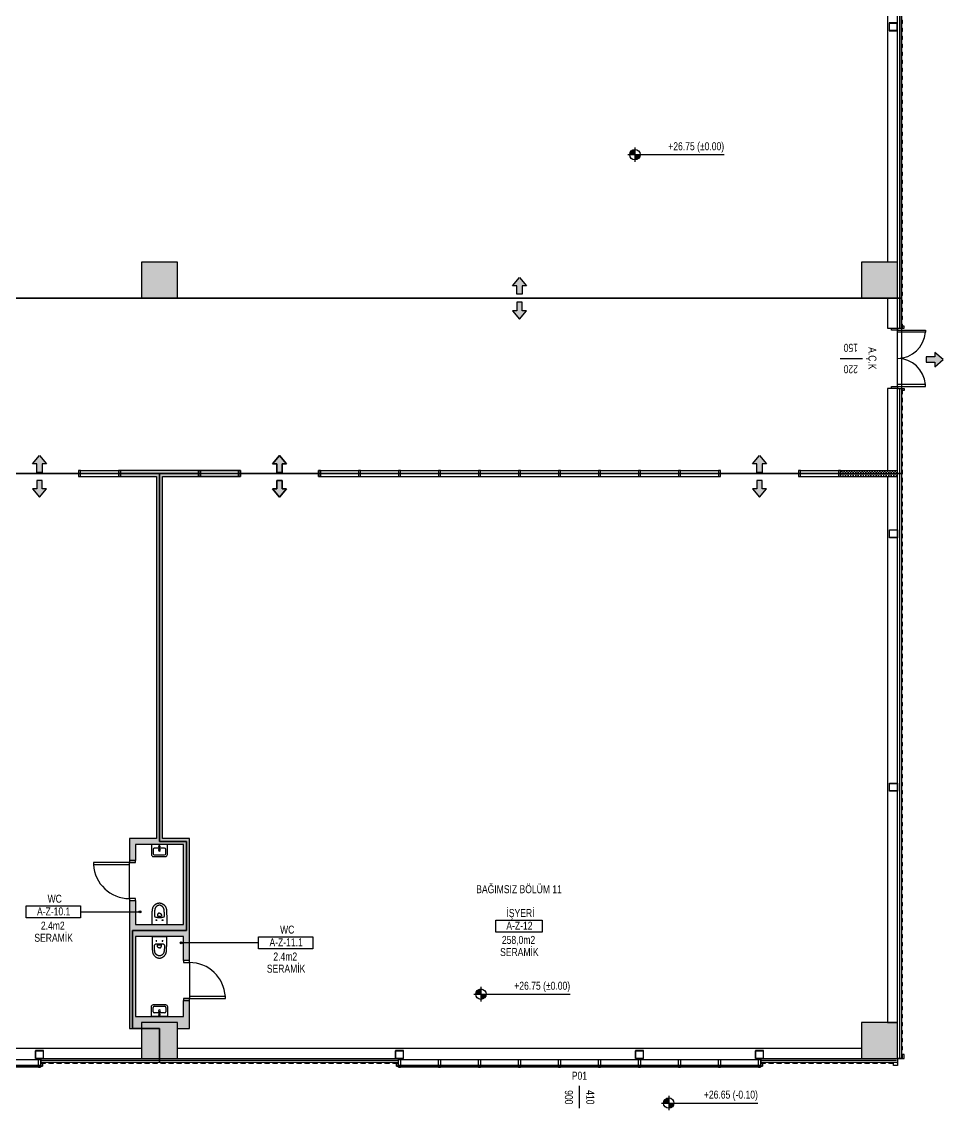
# Model space of a CAD drawing. Extents: x 259761 to 283296, y -701091 to -693683.
# Drawn here: x 277642 to 279946, y -700184 to -697464 of the extents above; entities that cross this region are included whole.
import ezdxf
from ezdxf.enums import TextEntityAlignment as Align

# ---------------------------------------------------------------- set-up
doc = ezdxf.new("R2010")
doc.units = 0
doc.header["$MEASUREMENT"] = 0
doc.layers.get('0').update_dxf_attribs({"linetype": 'CONTINUOUS'})
for name, color, linetype in [('A-DOOR', 193, 'CONTINUOUS'), ('A-WALL-SNWPNL', 200, 'CONTINUOUS'), ('MKDU0', 50, 'CONTINUOUS')]:
    doc.layers.add(name, color=color, linetype=linetype)
doc.styles.add('Fields_100', font='act_simplex.shx', dxfattribs={"width": 0.8, "height": 20})

# ---------------------------------------------------------------- blocks, each defined once
blk = doc.blocks.new('Mahal kutusu_100')
at = {"color": 0}
blk.add_lwpolyline([(-58, 30), (58, 30), (58, 0), (-58, 0)], close=True, dxfattribs=at)
at = {"color": 0, "style": 'Fields_100', "width": 0.8}
for tag, p in [('MAHAL', (3.6, 37.9)), ('KOD', (0.9, 6.2)), ('ALAN', (-1.3, -29.4)), ('KAPLAMA', (0.8, -59.7))]:
    blk.add_attdef(tag, text='', height=20, dxfattribs=at).set_placement(p, align=Align.CENTER)
blk = doc.blocks.new('KLOZET')
at = {"linetype": 'Continuous'}
for p, q in [((-18.1, 28), (-18, 29.4)), ((-18.1, 26.6), (-18.1, 28)), ((-18, 30.7), (-17.9, 32)), ((-18, 29.4), (-18, 30.7)), ((-17.9, 32), (-17.8, 33.3)), ((-17.8, 33.3), (-17.7, 34.5)), ((-17.7, 34.5), (-17.6, 35.7)), ((-17.6, 35.7), (-17.5, 36.9)), ((-17.5, 36.9), (-17.3, 38.1)), ((-17.3, 38.1), (-17.1, 39.2)), ((-17.1, 39.2), (-16.8, 40.3)), ((-16.8, 40.3), (-16.5, 41.3)), ((-16.5, 41.3), (-16.1, 42.4)), ((-16.1, 42.4), (-15.7, 43.3)), ((-15.7, 43.3), (-15.3, 44.3)), ((-15.3, 44.3), (-14.8, 45.2)), ((-14.8, 45.2), (-14.3, 46)), ((-14.3, 46), (-13.7, 46.8)), ((-13.7, 46.8), (-13.1, 47.6)), ((-13.1, 47.6), (-12.4, 48.3)), ((-12.4, 48.3), (-11.7, 49)), ((-12.3, 27.9), (-12.4, 27)), ((-12.2, 31.1), (-12.3, 30.4)), ((-12.3, 30.4), (-12.3, 29.6)), ((-12.3, 29.6), (-12.3, 28.8)), ((-12.3, 28.8), (-12.3, 27.9)), ((-12.1, 32.6), (-12.2, 31.9)), ((-12.2, 31.9), (-12.2, 31.1)), ((-12, 33.9), (-12.1, 33.2)), ((-12.1, 33.2), (-12.1, 32.6)), ((-11.9, 35.1), (-12, 34.5)), ((-12, 34.5), (-12, 33.9)), ((-11.8, 35.7), (-11.9, 35.1)), ((-11.7, 36.7), (-11.8, 36.2)), ((-11.8, 36.2), (-11.8, 35.7)), ((-11.7, 49), (-11, 49.6)), ((-11.6, 37.3), (-11.7, 36.7)), ((-11.5, 37.7), (-11.6, 37.3)), ((-11.4, 38.2), (-11.5, 37.7)), ((-11.3, 38.6), (-11.4, 38.2)), ((-11.2, 39), (-11.3, 38.6)), ((-11.1, 39.4), (-11.2, 39)), ((-11, 39.8), (-11.1, 39.4)), ((-11, 49.6), (-10.3, 50.2)), ((-10.9, 40.2), (-11, 39.8)), ((-10.8, 40.5), (-10.9, 40.2)), ((-10.6, 40.8), (-10.8, 40.5)), ((-10.5, 41.1), (-10.6, 40.8)), ((-10.4, 41.4), (-10.5, 41.1)), ((-10.2, 41.7), (-10.4, 41.4)), ((-10.3, 50.2), (-9.6, 50.7)), ((-10.1, 42), (-10.2, 41.7)), ((-9.9, 42.2), (-10.1, 42)), ((-9.8, 42.5), (-9.9, 42.2)), ((-9.6, 42.7), (-9.8, 42.5)), ((-9.6, 50.7), (-8.8, 51.2)), ((-9.4, 43), (-9.6, 42.7)), ((-9.3, 43.2), (-9.4, 43)), ((-9.1, 43.5), (-9.3, 43.2)), ((-8.9, 43.7), (-9.1, 43.5)), ((-8.7, 44), (-8.9, 43.7)), ((-8.8, 51.2), (-8, 51.7)), ((-8.5, 44.2), (-8.7, 44)), ((-8.2, 44.4), (-8.5, 44.2)), ((-8, 44.7), (-8.2, 44.4)), ((-8, 51.7), (-7.2, 52.1)), ((-7.8, 44.9), (-8, 44.7)), ((-7.5, 45.1), (-7.8, 44.9)), ((-7.3, 45.3), (-7.5, 45.1)), ((-7, 45.5), (-7.3, 45.3)), ((-7.2, 52.1), (-6.4, 52.5)), ((-6.7, 45.8), (-7, 45.5)), ((-6.4, 46), (-6.7, 45.8)), ((-6.4, 52.5), (-5.6, 52.8)), ((-6.1, 46.2), (-6.4, 46)), ((-5.8, 46.4), (-6.1, 46.2)), ((-5.5, 46.5), (-5.8, 46.4)), ((-5.6, 52.8), (-4.8, 53.1)), ((-5.2, 46.7), (-5.5, 46.5)), ((-4.9, 46.9), (-5.2, 46.7)), ((-4.6, 47.1), (-4.9, 46.9)), ((-4.8, 53.1), (-4, 53.3)), ((-4.2, 47.2), (-4.6, 47.1)), ((-3.9, 47.3), (-4.2, 47.2)), ((-4, 53.3), (-3.2, 53.5)), ((-3.6, 47.5), (-3.9, 47.3)), ((-3.3, 47.6), (-3.6, 47.5)), ((-3.3, 27.2), (-3.5, 27)), ((-3, 47.7), (-3.3, 47.6)), ((-3.1, 27.4), (-3.3, 27.2)), ((-3.2, 53.5), (-2.3, 53.7)), ((-2.8, 27.6), (-3.1, 27.4)), ((-2.7, 47.8), (-3, 47.7)), ((-2.5, 27.8), (-2.8, 27.6)), ((-2.4, 47.9), (-2.7, 47.8)), ((-2.2, 28), (-2.5, 27.8)), ((-2.1, 48), (-2.4, 47.9)), ((-2.3, 53.7), (-1.5, 53.8)), ((-1.9, 28.1), (-2.2, 28)), ((-1.8, 48), (-2.1, 48)), ((-1.6, 28.2), (-1.9, 28.1)), ((-1.5, 48.1), (-1.8, 48)), ((-1.3, 28.3), (-1.6, 28.2)), ((-1.5, 53.8), (-0.7, 53.9)), ((-1.2, 48.1), (-1.5, 48.1)), ((-1, 28.4), (-1.3, 28.3)), ((-1, 48.2), (-1.2, 48.1)), ((-0.7, 48.2), (-1, 48.2)), ((-0.7, 28.5), (-1, 28.4)), ((-0.7, 53.9), (0, 53.9)), ((-0.5, 48.2), (-0.7, 48.2)), ((-0.3, 28.5), (-0.7, 28.5)), ((-0.2, 48.2), (-0.5, 48.2)), ((0, 28.5), (-0.3, 28.5)), ((0, 48.2), (-0.2, 48.2)), ((0, 53.9), (0.7, 53.9)), ((0.5, 48.2), (0, 48.2)), ((0, 28.5), (0.3, 28.5)), ((0.3, 28.5), (0.7, 28.5)), ((1, 48.2), (0.5, 48.2)), ((0.7, 53.9), (1.5, 53.8)), ((0.7, 28.5), (1, 28.4)), ((1.5, 48.1), (1, 48.2)), ((1, 28.4), (1.3, 28.3)), ((1.3, 28.3), (1.6, 28.2)), ((1.5, 53.8), (2.3, 53.7)), ((2.1, 48), (1.5, 48.1)), ((1.6, 28.2), (1.9, 28.1)), ((1.9, 28.1), (2.2, 28)), ((2.6, 47.8), (2.1, 48)), ((2.2, 28), (2.5, 27.8)), ((2.3, 53.7), (3.2, 53.5)), ((2.5, 27.8), (2.8, 27.6)), ((3.2, 47.6), (2.6, 47.8)), ((2.8, 27.6), (3.1, 27.4)), ((3.1, 27.4), (3.3, 27.2)), ((3.2, 53.5), (4, 53.3)), ((3.7, 47.4), (3.2, 47.6)), ((3.3, 27.2), (3.5, 27)), ((4.3, 47.2), (3.7, 47.4)), ((4, 53.3), (4.8, 53.1)), ((4.9, 46.9), (4.3, 47.2)), ((4.8, 53.1), (5.6, 52.8)), ((5.4, 46.6), (4.9, 46.9)), ((6, 46.3), (5.4, 46.6)), ((5.6, 52.8), (6.4, 52.5)), ((6.5, 45.9), (6, 46.3)), ((6.4, 52.5), (7.2, 52.1)), ((7, 45.5), (6.5, 45.9)), ((7.5, 45.1), (7, 45.5)), ((7.2, 52.1), (8, 51.7)), ((8, 44.7), (7.5, 45.1)), ((8, 51.7), (8.8, 51.2)), ((8.4, 44.2), (8, 44.7)), ((8.9, 43.7), (8.4, 44.2)), ((8.8, 51.2), (9.6, 50.7)), ((9.3, 43.2), (8.9, 43.7)), ((9.6, 42.7), (9.3, 43.2)), ((9.6, 50.7), (10.3, 50.2)), ((10, 42.1), (9.6, 42.7)), ((10.3, 41.6), (10, 42.1)), ((10.3, 50.2), (11, 49.6)), ((10.6, 40.9), (10.3, 41.6)), ((10.8, 40.3), (10.6, 40.9)), ((11.1, 39.6), (10.8, 40.3)), ((11, 49.6), (11.7, 49)), ((11.3, 38.9), (11.1, 39.6)), ((11.4, 38.2), (11.3, 38.9)), ((11.6, 37.4), (11.4, 38.2)), ((11.7, 36.6), (11.6, 37.4)), ((11.7, 49), (12.4, 48.3)), ((11.8, 35.7), (11.7, 36.6)), ((11.9, 34.9), (11.8, 35.7)), ((12, 34), (11.9, 34.9)), ((12.1, 33.1), (12, 34)), ((12.2, 32.1), (12.1, 33.1)), ((12.2, 31.2), (12.2, 32.1)), ((12.3, 30.2), (12.2, 31.2)), ((12.3, 29.2), (12.3, 30.2)), ((12.3, 28.1), (12.3, 29.2)), ((12.4, 27), (12.3, 28.1)), ((12.4, 48.3), (13.1, 47.6)), ((13.1, 47.6), (13.7, 46.8)), ((13.7, 46.8), (14.3, 46)), ((14.3, 46), (14.8, 45.2)), ((14.8, 45.2), (15.3, 44.3)), ((15.3, 44.3), (15.7, 43.3)), ((15.7, 43.3), (16.1, 42.4)), ((16.1, 42.4), (16.5, 41.3)), ((16.5, 41.3), (16.8, 40.3)), ((16.8, 40.3), (17.1, 39.2)), ((17.1, 39.2), (17.3, 38.1)), ((17.3, 38.1), (17.5, 36.9)), ((17.5, 36.9), (17.6, 35.7)), ((17.6, 35.7), (17.7, 34.5)), ((17.7, 34.5), (17.8, 33.3)), ((17.8, 33.3), (17.9, 32)), ((17.9, 32), (18, 30.7)), ((18, 30.7), (18, 29.4)), ((18, 29.4), (18.1, 28)), ((18.1, 28), (18.1, 26.6)), ((-18.3, 0), (-18.2, 12.1)), ((-18.3, 0), (18.3, 0)), ((-18.2, 23.7), (-18.1, 25.2)), ((-18.2, 22.2), (-18.2, 23.7)), ((-18.2, 20.6), (-18.2, 22.2)), ((-18.2, 17.4), (-18.2, 20.6)), ((-18.2, 12.1), (-18.2, 17.4)), ((-18.1, 25.2), (-18.1, 26.6)), ((-12.4, 27), (-12.4, 26.1)), ((-12.4, 26.1), (-12.4, 25.2)), ((-12.4, 25.2), (-12.4, 24.2)), ((-12.4, 24.2), (-12.4, 23.2)), ((-12.4, 23.2), (-12.4, 22.2)), ((-9.2, 18.4), (-8.2, 18.3)), ((-8.2, 18.3), (-7.1, 18.2)), ((-7.1, 18.2), (-6.1, 18.1)), ((-6.1, 18.1), (-5.1, 18)), ((-5.1, 18), (-4.1, 18)), ((-4.8, 24.3), (-4.9, 23.9)), ((-4.9, 23.9), (-4.9, 23.5)), ((-4.9, 23.5), (-4.8, 20.8)), ((-4.7, 25), (-4.8, 24.6)), ((-4.8, 24.6), (-4.8, 24.3)), ((-4.6, 25.3), (-4.7, 25)), ((-4.4, 25.6), (-4.6, 25.3)), ((-4.3, 25.9), (-4.4, 25.6)), ((-4.1, 26.2), (-4.3, 25.9)), ((-3.9, 26.5), (-4.1, 26.2)), ((-4.1, 18), (-3.1, 17.9)), ((-3.8, 26.8), (-3.9, 26.5)), ((-3.5, 27), (-3.8, 26.8)), ((-3.8, 20.8), (-2.1, 20.8)), ((-3.1, 17.9), (-2, 17.9)), ((-2.1, 20.8), (-0.4, 20.8)), ((-2, 17.9), (-1, 17.9)), ((-1, 17.9), (0, 17.9)), ((-0.4, 20.8), (1.7, 20.8)), ((0, 17.9), (1, 17.9)), ((1, 17.9), (2, 17.9)), ((1.7, 20.8), (3.4, 20.8)), ((2, 17.9), (3.1, 17.9)), ((3.1, 17.9), (4.1, 18)), ((3.4, 20.8), (3.8, 20.8)), ((3.5, 27), (3.8, 26.7)), ((3.8, 26.7), (4, 26.5)), ((4, 26.5), (4.1, 26.2)), ((4.1, 26.2), (4.3, 25.9)), ((4.1, 18), (5.1, 18)), ((4.3, 25.9), (4.5, 25.6)), ((4.5, 25.6), (4.6, 25.3)), ((4.6, 25.3), (4.7, 25)), ((4.7, 25), (4.8, 24.6)), ((4.8, 24.6), (4.8, 24.3)), ((4.8, 24.3), (4.9, 23.9)), ((4.9, 23.5), (4.8, 20.8)), ((4.9, 23.9), (4.9, 23.5)), ((5.1, 18), (6.1, 18.1)), ((6.1, 18.1), (7.1, 18.2)), ((7.1, 18.2), (8.2, 18.3)), ((8.2, 18.3), (9.2, 18.4)), ((12.4, 25.9), (12.4, 27)), ((12.4, 24.7), (12.4, 25.9)), ((12.4, 23.4), (12.4, 24.7)), ((12.4, 22.2), (12.4, 23.4)), ((18.1, 26.6), (18.1, 25.2)), ((18.1, 25.2), (18.2, 23.7)), ((18.2, 23.7), (18.2, 22.2)), ((18.2, 22.2), (18.2, 20.6)), ((18.2, 20.6), (18.2, 17.4)), ((18.2, 17.4), (18.2, 13.9)), ((18.2, 13.9), (18.3, 0))]:
    blk.add_line(p, q, dxfattribs=at)
at = {"ltscale": 3}
for p, q in [((-6.5, 10.9), (-9, 10.9)), ((-7.7, 12.2), (-7.7, 9.6)), ((9, 10.9), (6.5, 10.9)), ((7.7, 12.2), (7.7, 9.6))]:
    blk.add_line(p, q, dxfattribs=at)
at = {"lineweight": 0}
for p, q in [((-3.8, 20.8), (-4.8, 20.8)), ((3.8, 20.8), (4.8, 20.8))]:
    blk.add_line(p, q, dxfattribs=at)
at = {"linetype": 'Continuous'}
for centre in [(-7.7, 10.9), (7.7, 10.9)]:
    blk.add_circle(centre, 0.75, dxfattribs=at)
for centre, start, end in [((-8.7, 22.1), 179.5021, 262.9898), ((8.7, 22.1), 277.0095, 0.5028)]:
    blk.add_arc(centre, 3.72, start, end, dxfattribs=at)
blk = doc.blocks.new('KAPI_100')
at = {"layer": 'A-DOOR'}
blk.add_line((5, 15), (95, 15), dxfattribs=at)
blk.add_lwpolyline([(95, 15), (95, 105), (90, 105), (90, 15)], dxfattribs=at)
for points in [[(0, 0), (5, 0), (5, 15), (0, 15)], [(95, 0), (100, 0), (100, 15), (95, 15)]]:
    blk.add_lwpolyline(points, close=True, dxfattribs=at)
blk.add_arc((95, 15), 90, 93.1847, 180, dxfattribs=at)
blk = doc.blocks.new('KAPI 150')
at = {"layer": 'A-DOOR'}
blk.add_line((145, 15), (5, 15), dxfattribs=at)
for points in [[(5, 15), (5, 85), (10, 85), (10, 15)], [(145, 15), (145, 85), (140, 85), (140, 15)]]:
    blk.add_lwpolyline(points, dxfattribs=at)
for points in [[(5, 0), (0, 0), (0, 15), (5, 15)], [(150, 0), (145, 0), (145, 15), (150, 15)]]:
    blk.add_lwpolyline(points, close=True, dxfattribs=at)
for centre, start, end in [((5, 15), 0, 85.904), ((145, 15), 94.096, 180)]:
    blk.add_arc(centre, 70, start, end, dxfattribs=at)
blk = doc.blocks.new('AÇK_01')
at = {"color": 0}
blk.add_lwpolyline([(28, 0), (-28, 0)], dxfattribs=at)
at = {"color": 0, "style": 'Fields_100', "width": 0.8}
blk.add_attdef('A.Ç.K.01', text='', height=20, rotation=90, dxfattribs=at).set_placement((-53, 0), align=Align.MIDDLE_CENTER)
for tag, p in [('W', (1, 17.2)), ('H', (1, -36.3))]:
    blk.add_attdef(tag, text='', height=20, dxfattribs=at).set_placement(p, align=Align.CENTER)
blk = doc.blocks.new('Mahal Kutusu_100_2')
at = {"color": 0}
blk.add_lwpolyline([(-68, 30), (68, 30), (68, 0), (-68, 0)], close=True, dxfattribs=at)
at = {"color": 0, "style": 'Fields_100', "width": 0.8}
for tag, p in [('MAHAL', (3.6, 37.9)), ('A-Z-04.1', (0.9, 6.2)), ('ALAN', (-1.3, -29.4)), ('KAPLAMA', (0.8, -59.7))]:
    blk.add_attdef(tag, text='', height=20, dxfattribs=at).set_placement(p, align=Align.CENTER)
blk = doc.blocks.new('*U44')
at = {"layer": 'A-WALL-SNWPNL'}
blk.add_lwpolyline([(50, 1), (42, 1), (40, -1), (32, -1), (30, 1), (22, 1), (20, -1), (12, -1), (10, 1), (2, 1), (0, -1), (-8, -1), (-10, 1), (-18, 1), (-20, -1), (-28, -1), (-30, 1), (-38, 1), (-40, -1), (-48, -1), (-50, 1)], dxfattribs=at)
blk = doc.blocks.new('*U45')
at = {"layer": 'MKDU0', "color": 0, "linetype": 'ByBlock', "lineweight": -2, "transparency": 16777216}
for p in [(0, 0), (100, 0), (200, 0), (300, 0), (400, 0), (500, 0), (600, 0), (700, 0)]:
    blk.add_blockref('*U44', p, dxfattribs=at)
blk = doc.blocks.new('*U46')
at = {"layer": 'A-WALL-SNWPNL'}
blk.add_lwpolyline([(50, 1), (42, 1), (40, -1), (32, -1), (30, 1), (22, 1), (20, -1), (12, -1), (10, 1), (2, 1), (0, -1), (-8, -1), (-10, 1), (-18, 1), (-20, -1), (-28, -1), (-30, 1), (-38, 1), (-40, -1), (-48, -1), (-50, 1)], dxfattribs=at)
blk = doc.blocks.new('*U47')
at = {"layer": 'MKDU0', "color": 0, "linetype": 'ByBlock', "lineweight": -2, "transparency": 16777216}
for p in [(0, 0), (100, 0), (200, 0)]:
    blk.add_blockref('*U46', p, dxfattribs=at)
blk = doc.blocks.new('*U48')
at = {"layer": 'A-WALL-SNWPNL'}
blk.add_lwpolyline([(50, 1), (42, 1), (40, -1), (32, -1), (30, 1), (22, 1), (20, -1), (12, -1), (10, 1), (2, 1), (0, -1), (-8, -1), (-10, 1), (-18, 1), (-20, -1), (-28, -1), (-30, 1), (-38, 1), (-40, -1), (-48, -1), (-50, 1)], dxfattribs=at)
blk = doc.blocks.new('*U49')
at = {"layer": 'MKDU0', "color": 0, "linetype": 'ByBlock', "lineweight": -2, "transparency": 16777216}
for p in [(0, 0), (100, 0), (200, 0), (300, 0), (400, 0), (500, 0), (600, 0), (700, 0), (800, 0), (900, 0), (1000, 0), (1100, 0), (1200, 0), (1300, 0), (1400, 0), (1500, 0)]:
    blk.add_blockref('*U48', p, dxfattribs=at)
blk = doc.blocks.new('*U52')
at = {"layer": 'A-WALL-SNWPNL'}
blk.add_lwpolyline([(50, 1), (42, 1), (40, -1), (32, -1), (30, 1), (22, 1), (20, -1), (12, -1), (10, 1), (2, 1), (0, -1), (-8, -1), (-10, 1), (-18, 1), (-20, -1), (-28, -1), (-30, 1), (-38, 1), (-40, -1), (-48, -1), (-50, 1)], dxfattribs=at)
blk = doc.blocks.new('*U53')
at = {"layer": 'MKDU0', "color": 0, "linetype": 'ByBlock', "lineweight": -2, "transparency": 16777216}
for p in [(0, 0), (100, 0), (200, 0), (300, 0), (400, 0), (500, 0), (600, 0), (700, 0), (800, 0), (900, 0), (1000, 0), (1100, 0), (1200, 0), (1300, 0), (1400, 0), (1500, 0), (1600, 0)]:
    blk.add_blockref('*U52', p, dxfattribs=at)

msp = doc.modelspace()

# ---------------------------------------------------------------- hatches: boundary and pattern name
at = {"layer": 'MKDU0', "ltscale": 0.03}
h = msp.add_hatch(dxfattribs=at)
h.set_pattern_fill('ANSI33', color=8)
h.set_pattern_definition([(45, (256351.424, -695852.415), (-4.490128, 4.490128), []), (45, (256355.914, -695852.415), (-4.490128, 4.490128), [3.175, -1.5875])])
h.paths.add_polyline_path([(272541.6, -700055.4), (272631.6, -700055.4), (272631.6, -699965.4), (272541.6, -699965.4)])
h.paths.add_polyline_path([(272541.6, -694355.4), (272631.6, -694355.4), (272631.6, -694265.4), (272541.6, -694265.4)])
h.paths.add_polyline_path([(270741.6, -700055.4), (270831.6, -700055.4), (270831.6, -699965.4), (270741.6, -699965.4)])
h.paths.add_polyline_path([(267141.6, -700055.4), (267231.6, -700055.4), (267231.6, -699965.4), (267141.6, -699965.4)])
h.paths.add_polyline_path([(270741.6, -694355.4), (270831.6, -694355.4), (270831.6, -694265.4), (270741.6, -694265.4)])
h.paths.add_polyline_path([(267141.6, -694355.4), (267231.6, -694355.4), (267231.6, -694265.4), (267141.6, -694265.4)])
h.paths.add_polyline_path([(272541.6, -698155.4), (272631.6, -698155.4), (272631.6, -698065.4), (272541.6, -698065.4)])
h.paths.add_polyline_path([(272541.6, -696255.4), (272631.6, -696255.4), (272631.6, -696165.4), (272541.6, -696165.4)])
h.paths.add_polyline_path([(270741.6, -698155.4), (270831.6, -698155.4), (270831.6, -698065.4), (270741.6, -698065.4)])
h.paths.add_polyline_path([(267141.6, -698155.4), (267231.6, -698155.4), (267231.6, -698065.4), (267141.6, -698065.4)])
h.paths.add_polyline_path([(270741.6, -696255.4), (270831.6, -696255.4), (270831.6, -696165.4), (270741.6, -696165.4)])
h.paths.add_polyline_path([(267141.6, -696255.4), (267231.6, -696255.4), (267231.6, -696165.4), (267141.6, -696165.4)])
h.paths.add_polyline_path([(277941.6, -698155.4), (278031.6, -698155.4), (278031.6, -698065.4), (277941.6, -698065.4)])
h.paths.add_polyline_path([(277941.6, -696255.4), (278031.6, -696255.4), (278031.6, -696165.4), (277941.6, -696165.4)])
h.paths.add_polyline_path([(276141.6, -698155.4), (276231.6, -698155.4), (276231.6, -698065.4), (276141.6, -698065.4)])
h.paths.add_polyline_path([(276141.6, -696255.4), (276231.6, -696255.4), (276231.6, -696165.4), (276141.6, -696165.4)])
h.paths.add_polyline_path([(274341.6, -698155.4), (274431.6, -698155.4), (274431.6, -698065.4), (274341.6, -698065.4)])
h.paths.add_polyline_path([(274341.6, -696255.4), (274431.6, -696255.4), (274431.6, -696165.4), (274341.6, -696165.4)])
h.paths.add_polyline_path([(270641.6, -698155.4), (270731.6, -698155.4), (270731.6, -698065.4), (270641.6, -698065.4)])
h.paths.add_polyline_path([(270641.6, -696255.4), (270731.6, -696255.4), (270731.6, -696165.4), (270641.6, -696165.4)])
h.paths.add_polyline_path([(268941.6, -698155.4), (269031.6, -698155.4), (269031.6, -698065.4), (268941.6, -698065.4)])
h.paths.add_polyline_path([(268941.6, -696255.4), (269031.6, -696255.4), (269031.6, -696165.4), (268941.6, -696165.4)])
h.paths.add_polyline_path([(265341.6, -698155.4), (265431.6, -698155.4), (265431.6, -698065.4), (265341.6, -698065.4)])
h.paths.add_polyline_path([(265341.6, -696255.4), (265431.6, -696255.4), (265431.6, -696165.4), (265341.6, -696165.4)])
h.paths.add_polyline_path([(263541.6, -698155.4), (263631.6, -698155.4), (263631.6, -698065.4), (263541.6, -698065.4)])
h.paths.add_polyline_path([(263541.6, -696255.4), (263631.6, -696255.4), (263631.6, -696165.4), (263541.6, -696165.4)])
h.paths.add_polyline_path([(261741.6, -698155.4), (261831.6, -698155.4), (261831.6, -698065.4), (261741.6, -698065.4)])
h.paths.add_polyline_path([(261741.6, -696255.4), (261831.6, -696255.4), (261831.6, -696165.4), (261741.6, -696165.4)])
h.paths.add_polyline_path([(279741.6, -696255.4), (279831.6, -696255.4), (279831.6, -696165.4), (279741.6, -696165.4)])
h.paths.add_polyline_path([(279741.6, -698155.4), (279831.6, -698155.4), (279831.6, -698065.4), (279741.6, -698065.4)])
h.paths.add_polyline_path([(279741.6, -700055.4), (279831.6, -700055.4), (279831.6, -699965.4), (279741.6, -699965.4)])
h.paths.add_polyline_path([(277941.6, -700055.4), (278031.6, -700055.4), (278031.6, -699965.4), (277941.6, -699965.4)])
h.paths.add_polyline_path([(276141.6, -700055.4), (276231.6, -700055.4), (276231.6, -699965.4), (276141.6, -699965.4)])
h.paths.add_polyline_path([(274341.6, -700055.4), (274431.6, -700055.4), (274431.6, -699965.4), (274341.6, -699965.4)])
h.paths.add_polyline_path([(270641.6, -700055.4), (270731.6, -700055.4), (270731.6, -699965.4), (270641.6, -699965.4)])
h.paths.add_polyline_path([(268941.6, -700055.4), (269031.6, -700055.4), (269031.6, -699965.4), (268941.6, -699965.4)])
h.paths.add_polyline_path([(265341.6, -700055.4), (265431.6, -700055.4), (265431.6, -699965.4), (265341.6, -699965.4)])
h.paths.add_polyline_path([(263541.6, -700055.4), (263631.6, -700055.4), (263631.6, -699965.4), (263541.6, -699965.4)])
h.paths.add_polyline_path([(261741.6, -700055.4), (261831.6, -700055.4), (261831.6, -699965.4), (261741.6, -699965.4)])
h.paths.add_polyline_path([(279741.6, -694355.4), (279831.6, -694355.4), (279831.6, -694265.4), (279741.6, -694265.4)])
h.paths.add_polyline_path([(277941.6, -694355.4), (278031.6, -694355.4), (278031.6, -694265.4), (277941.6, -694265.4)])
h.paths.add_polyline_path([(276141.6, -694355.4), (276231.6, -694355.4), (276231.6, -694265.4), (276141.6, -694265.4)])
h.paths.add_polyline_path([(274341.6, -694355.4), (274431.6, -694355.4), (274431.6, -694265.4), (274341.6, -694265.4)])
h.paths.add_polyline_path([(270641.6, -694355.4), (270731.6, -694355.4), (270731.6, -694265.4), (270641.6, -694265.4)])
h.paths.add_polyline_path([(268941.6, -694355.4), (269031.6, -694355.4), (269031.6, -694265.4), (268941.6, -694265.4)])
h.paths.add_polyline_path([(265341.6, -694355.4), (265431.6, -694355.4), (265431.6, -694265.4), (265341.6, -694265.4)])
h.paths.add_polyline_path([(263541.6, -694355.4), (263631.6, -694355.4), (263631.6, -694265.4), (263541.6, -694265.4)])
h.paths.add_polyline_path([(261741.6, -694355.4), (261831.6, -694355.4), (261831.6, -694265.4), (261741.6, -694265.4)])
h = msp.add_hatch(color=8, dxfattribs=at)
h.paths.add_polyline_path([(279175.4, -697783.4, 0.414214), (279162.4, -697796.4), (279175.4, -697796.4)])
h.paths.add_polyline_path([(279188.4, -697796.4), (279175.4, -697796.4), (279175.4, -697809.4, 0.414214)])
h = msp.add_hatch(color=8, dxfattribs=at)
h.dxf.hatch_style = 1
h.paths.add_polyline_path([(278886.6, -698103.1), (278904.3, -698124.2), (278893.3, -698124.2), (278893.3, -698145.4), (278879.9, -698145.4), (278879.9, -698124.2), (278868.9, -698124.2)])
h = msp.add_hatch(color=8, dxfattribs=at)
h.dxf.hatch_style = 1
h.paths.add_polyline_path([(278886.6, -698207.7), (278904.3, -698186.5), (278893.3, -698186.5), (278893.3, -698165.4), (278879.9, -698165.4), (278879.9, -698186.5), (278868.9, -698186.5)])
h = msp.add_hatch(color=8, dxfattribs=at)
h.dxf.hatch_style = 1
h.paths.add_polyline_path([(279946.2, -698308.5), (279925, -698290.8), (279925, -698301.8), (279903.9, -698301.8), (279903.9, -698315.3), (279925, -698315.3), (279925, -698326.3)])
h = msp.add_hatch(color=8, dxfattribs=at)
h.dxf.hatch_style = 1
h.paths.add_polyline_path([(277686.6, -698548.1), (277704.3, -698569.2), (277693.3, -698569.2), (277693.3, -698590.4), (277679.9, -698590.4), (277679.9, -698569.2), (277668.9, -698569.2)])
h = msp.add_hatch(color=8, dxfattribs=at)
h.dxf.hatch_style = 1
h.paths.add_polyline_path([(278286.6, -698548.1), (278268.9, -698569.2), (278279.9, -698569.2), (278279.9, -698590.4), (278293.3, -698590.4), (278293.3, -698569.2), (278304.3, -698569.2)])
h = msp.add_hatch(color=8, dxfattribs=at)
h.dxf.hatch_style = 1
h.paths.add_polyline_path([(278286.6, -698548.1), (278304.3, -698569.2), (278293.3, -698569.2), (278293.3, -698590.4), (278279.9, -698590.4), (278279.9, -698569.2), (278268.9, -698569.2)])
h = msp.add_hatch(color=8, dxfattribs=at)
h.dxf.hatch_style = 1
h.paths.add_polyline_path([(279486.6, -698548.1), (279504.3, -698569.2), (279493.3, -698569.2), (279493.3, -698590.4), (279479.9, -698590.4), (279479.9, -698569.2), (279468.9, -698569.2)])
h = msp.add_hatch(dxfattribs=at)
h.set_pattern_fill('DASH', color=8)
h.set_pattern_definition([(0, (182652.5034, -701573.9934), (3.175, 3.175), [3.175, -3.175])])
h.paths.add_polyline_path([(278031.6, -699965.4), (278031.6, -699980.4), (278061.6, -699980.4), (278061.6, -699910.4), (278046.6, -699910.4), (278046.6, -699950.4), (277926.6, -699950.4), (277926.6, -699750.4), (278046.6, -699750.4), (278046.6, -699810.4), (278061.6, -699810.4), (278061.6, -699505.4), (277994.1, -699505.4), (277994.1, -698600.4), (278084.1, -698600.4), (278084.1, -698585.4), (277889.1, -698585.4), (277889.1, -698600.4), (277979.1, -698600.4), (277979.1, -699505.4), (277911.6, -699505.4), (277911.6, -699560.4), (277926.6, -699560.4), (277926.6, -699520.4), (278046.6, -699520.4), (278046.6, -699720.4), (277926.6, -699720.4), (277926.6, -699660.4), (277911.6, -699660.4), (277911.6, -699980.4), (277941.6, -699980.4), (277941.6, -699965.4)])
h = msp.add_hatch(dxfattribs=at)
h.set_pattern_fill('DASH', color=8)
h.set_pattern_definition([(0, (256351.4238, -647212.943), (3.175, 3.175), [3.175, -3.175])])
h.paths.add_polyline_path([(279831.6, -698585.4), (279689.1, -698585.4), (279689.1, -698600.4), (279831.6, -698600.4)])
h = msp.add_hatch(color=8, dxfattribs=at)
h.dxf.hatch_style = 1
h.paths.add_polyline_path([(277686.6, -698652.7), (277704.3, -698631.5), (277693.3, -698631.5), (277693.3, -698610.4), (277679.9, -698610.4), (277679.9, -698631.5), (277668.9, -698631.5)])
h = msp.add_hatch(color=8, dxfattribs=at)
h.dxf.hatch_style = 1
h.paths.add_polyline_path([(278286.6, -698652.7), (278268.9, -698631.5), (278279.9, -698631.5), (278279.9, -698610.4), (278293.3, -698610.4), (278293.3, -698631.5), (278304.3, -698631.5)])
h = msp.add_hatch(color=8, dxfattribs=at)
h.dxf.hatch_style = 1
h.paths.add_polyline_path([(278286.6, -698652.7), (278304.3, -698631.5), (278293.3, -698631.5), (278293.3, -698610.4), (278279.9, -698610.4), (278279.9, -698631.5), (278268.9, -698631.5)])
h = msp.add_hatch(color=8, dxfattribs=at)
h.dxf.hatch_style = 1
h.paths.add_polyline_path([(279486.6, -698652.7), (279504.3, -698631.5), (279493.3, -698631.5), (279493.3, -698610.4), (279479.9, -698610.4), (279479.9, -698631.5), (279468.9, -698631.5)])
h = msp.add_hatch(color=8, dxfattribs=at)
h.dxf.hatch_style = 1
edge = h.paths.add_edge_path()
edge.add_arc((277938, -699688.7), 2.5, 0, 360)
h = msp.add_hatch(color=8, dxfattribs=at)
h.dxf.hatch_style = 1
edge = h.paths.add_edge_path()
edge.add_arc((278040.8, -699765.9), 2.5, 180, 540)
h = msp.add_hatch(color=8, dxfattribs=at)
h.paths.add_polyline_path([(278790.4, -699881.3, 0.414214), (278777.4, -699894.3), (278790.4, -699894.3)])
h.paths.add_polyline_path([(278803.4, -699894.3), (278790.4, -699894.3), (278790.4, -699907.3, 0.414214)])
h = msp.add_hatch(color=8, dxfattribs=at)
h.paths.add_polyline_path([(279259.8, -700153.4, 0.414214), (279246.8, -700166.4), (279259.8, -700166.4)])
h.paths.add_polyline_path([(279272.8, -700166.4), (279259.8, -700166.4), (279259.8, -700179.4, 0.414214)])

# ---------------------------------------------------------------- linework, layer by layer
at = {"layer": 'MKDU0', "color": 8, "ltscale": 0.03}
for p, q in [((279831.6, -696472.9), (279830.9, -698065.4)), ((279841.6, -698230.4), (279841.6, -696472.9)), ((279806.6, -697342.9), (279806.6, -698065.4)), ((279175.4, -697778.4), (279175.4, -697814.4)), ((279157.4, -697796.4), (279398.4, -697796.4)), ((276231.6, -698155.4), (277941.6, -698155.4)), ((278031.6, -698155.4), (279741.6, -698155.4)), ((279806.6, -698155.4), (279806.6, -698230.4, 0)), ((279831.6, -698230.4, 0), (279831.6, -698155.4)), ((279831.6, -698230.4), (279841.6, -698230.4)), ((279806.6, -698380.4, 0), (279806.6, -698585.4)), ((279831.6, -699965.4), (279831.6, -698380.4, 0)), ((279831.6, -698380.4), (279841.6, -698380.4)), ((279841.6, -698380.4), (279841.6, -700055.4)), ((277789.1, -698585.4), (277884.1, -698585.4)), ((277789.1, -698600.4), (277884.1, -698600.4)), ((278084.1, -698585.4), (277889.1, -698585.4)), ((277889.1, -698585.4), (277889.1, -698600.4)), ((277889.1, -698600.4), (277979.1, -698600.4)), ((277979.1, -698600.4), (277979.1, -699505.4)), ((277994.1, -699505.4), (277994.1, -698600.4)), ((277994.1, -698600.4), (278084.1, -698600.4)), ((278084.1, -698600.4), (278084.1, -698585.4)), ((278084.1, -698585.4), (278084.1, -698600.4)), ((278084.1, -698600.4), (278084.1, -698585.4)), ((278184.1, -698585.4), (278089.1, -698585.4)), ((278184.1, -698600.4), (278089.1, -698600.4)), ((278089.1, -698600.4), (278184.1, -698600.4)), ((278389.1, -698585.4), (278484.1, -698585.4)), ((278389.1, -698600.4), (278484.1, -698600.4)), ((278489.1, -698585.4), (278584.1, -698585.4)), ((278489.1, -698600.4), (278584.1, -698600.4)), ((278589.1, -698585.4), (278684.1, -698585.4)), ((278589.1, -698600.4), (278684.1, -698600.4)), ((278689.1, -698585.4), (278784.1, -698585.4)), ((278689.1, -698600.4), (278784.1, -698600.4)), ((278789.1, -698585.4), (278884.1, -698585.4)), ((278789.1, -698600.4), (278884.1, -698600.4)), ((278889.1, -698585.4), (278984.1, -698585.4)), ((278889.1, -698600.4), (278984.1, -698600.4)), ((278989.1, -698585.4), (279084.1, -698585.4)), ((278989.1, -698600.4), (279084.1, -698600.4)), ((279089.1, -698585.4), (279184.1, -698585.4)), ((279089.1, -698600.4), (279184.1, -698600.4)), ((279189.1, -698585.4), (279284.1, -698585.4)), ((279189.1, -698600.4), (279284.1, -698600.4)), ((279289.1, -698585.4), (279384.1, -698585.4)), ((279289.1, -698600.4), (279384.1, -698600.4)), ((279589.1, -698585.4), (279684.1, -698585.4)), ((279589.1, -698600.4), (279684.1, -698600.4)), ((279806.6, -698600.4), (279806.6, -699965.4)), ((277979.1, -699505.4), (277911.6, -699505.4)), ((277911.6, -699505.4), (277911.6, -699560.4)), ((278046.6, -699520.4), (277926.6, -699520.4)), ((277926.6, -699520.4), (277926.6, -699560.4)), ((278061.6, -699505.4), (277994.1, -699505.4)), ((278046.6, -699720.4), (278046.6, -699520.4)), ((278061.6, -699810.4), (278061.6, -699505.4)), ((277970.6, -699532.4), (277970.6, -699543.4)), ((277986, -699529.4), (277973.6, -699529.4)), ((277973.6, -699546.4), (277999.6, -699546.4)), ((277999.6, -699529.4), (277987, -699529.4)), ((278002.6, -699543.4), (278002.6, -699532.4)), ((277911.6, -699560.4), (277926.6, -699560.4)), ((277911.6, -699660.4), (277911.6, -699980.4)), ((277911.6, -699660.4), (277926.6, -699660.4)), ((277926.6, -699660.4), (277926.6, -699720.4)), ((277926.6, -699720.4), (278046.6, -699720.4)), ((278061.6, -699810.4), (278046.6, -699810.4)), ((278790.4, -699876.3), (278790.4, -699912.3)), ((278772.4, -699894.3), (279013.4, -699894.3)), ((277970.6, -699938.4), (277970.6, -699927.4)), ((277973.6, -699924.4), (277999.6, -699924.4)), ((278002.6, -699927.4), (278002.6, -699938.4)), ((278061.6, -699910.4), (278046.6, -699910.4)), ((278061.6, -699980.4), (278061.6, -699910.4)), ((277986, -699941.4), (277973.6, -699941.4)), ((277999.6, -699941.4), (277987, -699941.4)), ((277911.6, -699980.4), (277941.6, -699980.4)), ((278031.6, -699980.4), (278061.6, -699980.4)), ((279806.6, -699965.4), (279831.6, -699965.4)), ((277941.6, -700030.4), (276231.6, -700030.4)), ((279741.6, -700030.4), (278031.6, -700030.4)), ((277589.1, -700057.4), (277684.1, -700057.4)), ((277690.1, -700055.4, 0), (278583.1, -700055.4, 0)), ((278583.1, -700060.4), (277690.1, -700060.4)), ((278492.1, -700067.4), (278490.1, -700065.4)), ((278500.1, -700067.4), (278492.1, -700067.4)), ((278502.1, -700065.4), (278500.1, -700067.4)), ((278510.1, -700065.4), (278502.1, -700065.4)), ((278512.1, -700067.4), (278510.1, -700065.4)), ((278520.1, -700067.4), (278512.1, -700067.4)), ((278522.1, -700065.4), (278520.1, -700067.4)), ((278530.1, -700065.4), (278522.1, -700065.4)), ((278532.1, -700067.4), (278530.1, -700065.4)), ((278540.1, -700067.4), (278532.1, -700067.4)), ((278542.1, -700065.4), (278540.1, -700067.4)), ((278550.1, -700065.4), (278542.1, -700065.4)), ((278552.1, -700067.4), (278550.1, -700065.4)), ((278560.1, -700067.4), (278552.1, -700067.4)), ((278562.1, -700065.4), (278560.1, -700067.4)), ((278570.1, -700065.4), (278562.1, -700065.4)), ((278572.1, -700067.4), (278570.1, -700065.4)), ((278580.1, -700067.4), (278572.1, -700067.4)), ((278582.1, -700065.4), (278580.1, -700067.4)), ((278583.1, -700065.4), (278582.1, -700065.4)), ((278589.1, -700057.4), (278684.1, -700057.4)), ((278689.1, -700057.4), (278784.1, -700057.4)), ((278789.1, -700057.4), (278884.1, -700057.4)), ((278889.1, -700057.4), (278984.1, -700057.4)), ((278989.1, -700057.4), (279084.1, -700057.4)), ((279089.1, -700057.4), (279184.1, -700057.4)), ((279189.1, -700057.4), (279284.1, -700057.4)), ((279289.1, -700057.4), (279384.1, -700057.4)), ((279389.1, -700057.4), (279484.1, -700057.4)), ((279490.1, -700055.4, 0), (279831.6, -700055.4, 0)), ((279829.6, -700060.4), (279490.1, -700060.4)), ((279259.8, -700148.4), (279259.8, -700184.4)), ((279241.8, -700166.4), (279482.8, -700166.4))]:
    msp.add_line(p, q, dxfattribs=at)
for points in [[(271694.1, -694255.4), (279841.6, -694255.4), (279841.6, -698155.4), (261719.1, -698155.4), (261719.1, -694255.4), (268941.6, -694255.4), (268941.6, -694520.4), (271694.1, -694520.4)], [(279811.2, -697487), (279831.2, -697487), (279831.2, -697467), (279811.2, -697467)], [(279811.8, -697467.6), (279830.6, -697467.6), (279830.6, -697486.4), (279811.8, -697486.4)], [(277941.6, -698155.4), (278031.6, -698155.4), (278031.6, -698065.4), (277941.6, -698065.4)], [(279741.6, -698155.4), (279831.6, -698155.4), (279831.6, -698065.4), (279741.6, -698065.4)], [(278886.6, -698103.1), (278904.3, -698124.2), (278893.3, -698124.2), (278893.3, -698145.4), (278879.9, -698145.4), (278879.9, -698124.2), (278868.9, -698124.2)], [(261719.1, -700065.4), (261719.1, -698155.4), (279841.6, -698155.4), (279841.6, -698592.9), (272886.6, -698592.9), (272886.4, -700065.4), (272624.1, -700065.4), (272624.1, -698592.9), (267186.6, -698592.9), (267186.6, -700065.4), (265386.6, -700065.4), (265386.6, -698592.9), (262086.6, -698592.9), (262086.6, -700065.4)], [(278886.6, -698207.7), (278904.3, -698186.5), (278893.3, -698186.5), (278893.3, -698165.4), (278879.9, -698165.4), (278879.9, -698186.5), (278868.9, -698186.5)], [(279946.2, -698308.5), (279925, -698290.8), (279925, -698301.8), (279903.9, -698301.8), (279903.9, -698315.3), (279925, -698315.3), (279925, -698326.3)], [(277686.6, -698548.1), (277704.3, -698569.2), (277693.3, -698569.2), (277693.3, -698590.4), (277679.9, -698590.4), (277679.9, -698569.2), (277668.9, -698569.2)], [(278286.6, -698548.1), (278268.9, -698569.2), (278279.9, -698569.2), (278279.9, -698590.4), (278293.3, -698590.4), (278293.3, -698569.2), (278304.3, -698569.2)], [(278286.6, -698548.1), (278304.3, -698569.2), (278293.3, -698569.2), (278293.3, -698590.4), (278279.9, -698590.4), (278279.9, -698569.2), (278268.9, -698569.2)], [(279486.6, -698548.1), (279504.3, -698569.2), (279493.3, -698569.2), (279493.3, -698590.4), (279479.9, -698590.4), (279479.9, -698569.2), (279468.9, -698569.2)], [(277784.1, -698600.4), (277789.1, -698600.4), (277789.1, -698585.4), (277784.1, -698585.4)], [(277884.1, -698600.4), (277889.1, -698600.4), (277889.1, -698585.4), (277884.1, -698585.4)], [(278089.1, -698600.4), (278084.1, -698600.4), (278084.1, -698585.4), (278089.1, -698585.4)], [(278084.1, -698600.4), (278089.1, -698600.4), (278089.1, -698585.4), (278084.1, -698585.4)], [(278189.1, -698600.4), (278184.1, -698600.4), (278184.1, -698585.4), (278189.1, -698585.4)], [(278184.1, -698600.4), (278189.1, -698600.4), (278189.1, -698585.4), (278184.1, -698585.4)], [(278389.1, -698600.4), (278384.1, -698600.4), (278384.1, -698585.4), (278389.1, -698585.4)], [(278384.1, -698600.4), (278389.1, -698600.4), (278389.1, -698585.4), (278384.1, -698585.4)], [(278484.1, -698600.4), (278489.1, -698600.4), (278489.1, -698585.4), (278484.1, -698585.4)], [(278584.1, -698600.4), (278589.1, -698600.4), (278589.1, -698585.4), (278584.1, -698585.4)], [(278684.1, -698600.4), (278689.1, -698600.4), (278689.1, -698585.4), (278684.1, -698585.4)], [(278784.1, -698600.4), (278789.1, -698600.4), (278789.1, -698585.4), (278784.1, -698585.4)], [(278884.1, -698600.4), (278889.1, -698600.4), (278889.1, -698585.4), (278884.1, -698585.4)], [(278984.1, -698600.4), (278989.1, -698600.4), (278989.1, -698585.4), (278984.1, -698585.4)], [(279084.1, -698600.4), (279089.1, -698600.4), (279089.1, -698585.4), (279084.1, -698585.4)], [(279184.1, -698600.4), (279189.1, -698600.4), (279189.1, -698585.4), (279184.1, -698585.4)], [(279284.1, -698600.4), (279289.1, -698600.4), (279289.1, -698585.4), (279284.1, -698585.4)], [(279384.1, -698600.4), (279389.1, -698600.4), (279389.1, -698585.4), (279384.1, -698585.4)], [(279584.1, -698600.4), (279589.1, -698600.4), (279589.1, -698585.4), (279584.1, -698585.4)], [(279684.1, -698600.4), (279689.1, -698600.4), (279689.1, -698585.4), (279684.1, -698585.4)], [(277686.6, -698652.7), (277704.3, -698631.5), (277693.3, -698631.5), (277693.3, -698610.4), (277679.9, -698610.4), (277679.9, -698631.5), (277668.9, -698631.5)], [(278286.6, -698652.7), (278268.9, -698631.5), (278279.9, -698631.5), (278279.9, -698610.4), (278293.3, -698610.4), (278293.3, -698631.5), (278304.3, -698631.5)], [(278286.6, -698652.7), (278304.3, -698631.5), (278293.3, -698631.5), (278293.3, -698610.4), (278279.9, -698610.4), (278279.9, -698631.5), (278268.9, -698631.5)], [(279486.6, -698652.7), (279504.3, -698631.5), (279493.3, -698631.5), (279493.3, -698610.4), (279479.9, -698610.4), (279479.9, -698631.5), (279468.9, -698631.5)], [(277941.6, -700055.4), (278031.6, -700055.4), (278031.6, -699965.4), (277941.6, -699965.4)], [(279741.6, -700055.4), (279831.6, -700055.4), (279831.6, -699965.4), (279741.6, -699965.4)]]:
    msp.add_lwpolyline(points, close=True, dxfattribs=at)
at = {"layer": 'MKDU0', "color": 8, "ltscale": 0.03, "elevation": 0}
for points in [[(279836.6, -696472.9), (279836.6, -698230.4)], [(279806.6, -698230.4), (279831.6, -698230.4)], [(279831.6, -698235.4), (279831.6, -698230.4), (279848.6, -698230.4), (279848.6, -698225.4), (279844.1, -698225.4)], [(279831.6, -698380.4), (279806.6, -698380.4)], [(279831.6, -698375.4), (279831.6, -698380.4), (279848.6, -698380.4), (279848.6, -698385.4), (279844.1, -698385.4)], [(277690.1, -700055.4), (277690.1, -700065.4)], [(278583.1, -700065.4), (277690.1, -700065.4)], [(278583.1, -700055.4), (278583.1, -700065.4)], [(279490.1, -700055.4), (279490.1, -700065.4)], [(279831.6, -700065.4), (279490.1, -700065.4)], [(279831.6, -700066.9), (279830.1, -700065.4), (279822.1, -700065.4), (279820.1, -700067.4), (279812.1, -700067.4), (279810.1, -700065.4), (279802.1, -700065.4), (279800.1, -700067.4), (279792.1, -700067.4), (279790.1, -700065.4)]]:
    msp.add_lwpolyline(points, dxfattribs=at)
at = {"layer": 'MKDU0', "color": 8, "ltscale": 0.03}
for points in [[(279836.6, -698380.4), (279836.6, -700055.4)], [(279841.6, -698380.4), (279841.6, -698383.4), (279843.6, -698385.4), (279843.6, -698393.4), (279841.6, -698395.4), (279841.6, -698403.4), (279843.6, -698405.4), (279843.6, -698413.4), (279841.6, -698415.4), (279841.6, -698423.4), (279843.6, -698425.4), (279843.6, -698433.4), (279841.6, -698435.4), (279841.6, -698443.4), (279843.6, -698445.4), (279843.6, -698453.4), (279841.6, -698455.4)], [(277889.1, -698600.4), (277889.1, -698585.4)], [(278089.1, -698585.4), (278184.1, -698585.4)], [(278384.1, -698600.4), (278384.1, -698585.4)], [(279389.1, -698600.4), (279389.1, -698585.4)], [(279689.1, -698600.4), (279689.1, -698585.4)], [(279689.1, -698585.4), (279831.6, -698585.4)], [(279689.1, -698585.4), (279689.1, -698600.4), (279831.6, -698600.4)], [(277789.3, -699688.7), (277938, -699688.7)], [(278046.6, -699810.4), (278046.6, -699750.4), (277926.6, -699750.4), (277926.6, -699950.4), (278046.6, -699950.4), (278046.6, -699910.4)], [(278234.5, -699765.9), (278040.8, -699765.9)], [(279831.6, -700055.4), (279831.6, -700072.4), (279821.6, -700072.4), (279821.6, -700067.9)], [(279831.6, -700055.4), (279848.6, -700055.4), (279848.6, -700045.4), (279844.1, -700045.4)]]:
    msp.add_lwpolyline(points, dxfattribs=at)
at = {"layer": 'MKDU0', "color": 8, "ltscale": 0.03, "elevation": 0}
for points in [[(276186.6, -700065.4), (276186.6, -698592.9), (277986.6, -698592.9), (277986.6, -699512.9), (278054.1, -699512.9), (278054.1, -699735.4), (277919.1, -699735.4), (277919.1, -699980.4), (277986.6, -699980.4), (277986.6, -700065.4), (277689.1, -700065.4), (277689.1, -700076.4), (276784.1, -700076.4), (276784.1, -700065.4)], [(277986.6, -700065.4), (277986.6, -699980.4), (277919.1, -699980.4), (277919.1, -699735.4), (278054.1, -699735.4), (278054.1, -699512.9), (277986.6, -699512.9), (277986.6, -698592.9), (279841.6, -698592.9), (279841.6, -700055.4), (279831.6, -700055.4), (279831.6, -700065.4), (279489.1, -700065.4), (279489.1, -700076.4), (278584.1, -700076.4), (278584.1, -700065.4)], [(279811.6, -698733.7), (279831.6, -698733.7), (279831.6, -698753.7), (279811.6, -698753.7)], [(279831, -698753.1), (279812.2, -698753.1), (279812.2, -698734.3), (279831, -698734.3)], [(279811.6, -699367), (279831.6, -699367), (279831.6, -699387), (279811.6, -699387)], [(279831, -699386.4), (279812.2, -699386.4), (279812.2, -699367.6), (279831, -699367.6)], [(277676.6, -700055.4), (277696.6, -700055.4), (277696.6, -700035.4), (277676.6, -700035.4)], [(277677.2, -700036), (277696, -700036), (277696, -700054.8), (277677.2, -700054.8)], [(278576.6, -700055.4), (278596.6, -700055.4), (278596.6, -700035.4), (278576.6, -700035.4)], [(278577.2, -700036), (278596, -700036), (278596, -700054.8), (278577.2, -700054.8)], [(279176.6, -700055.4), (279196.6, -700055.4), (279196.6, -700035.4), (279176.6, -700035.4)], [(279177.2, -700036), (279196, -700036), (279196, -700054.8), (279177.2, -700054.8)], [(279476.6, -700055.4), (279496.6, -700055.4), (279496.6, -700035.4), (279476.6, -700035.4)], [(279477.2, -700036), (279496, -700036), (279496, -700054.8), (279477.2, -700054.8)], [(277689.1, -700072.4), (277684.1, -700072.4), (277684.1, -700057.4), (277689.1, -700057.4)], [(277694.1, -700067.9), (277694.1, -700074.4), (277689.1, -700074.4), (277686.6, -700074.4), (277686.6, -700074.2), (277689.1, -700074.2), (277693.9, -700074.2), (277693.9, -700067.9)], [(278579.1, -700067.9), (278579.1, -700074.4), (278584.1, -700074.4), (278586.6, -700074.4), (278586.6, -700074.2), (278584.1, -700074.2), (278579.3, -700074.2), (278579.3, -700067.9)], [(278589.1, -700072.4), (278584.1, -700072.4), (278584.1, -700057.4), (278589.1, -700057.4)], [(278689.1, -700072.4), (278684.1, -700072.4), (278684.1, -700057.4), (278689.1, -700057.4)], [(278789.1, -700072.4), (278784.1, -700072.4), (278784.1, -700057.4), (278789.1, -700057.4)], [(278889.1, -700072.4), (278884.1, -700072.4), (278884.1, -700057.4), (278889.1, -700057.4)], [(278989.1, -700072.4), (278984.1, -700072.4), (278984.1, -700057.4), (278989.1, -700057.4)], [(279089.1, -700072.4), (279084.1, -700072.4), (279084.1, -700057.4), (279089.1, -700057.4)], [(279189.1, -700072.4), (279184.1, -700072.4), (279184.1, -700057.4), (279189.1, -700057.4)], [(279289.1, -700072.4), (279284.1, -700072.4), (279284.1, -700057.4), (279289.1, -700057.4)], [(279389.1, -700072.4), (279384.1, -700072.4), (279384.1, -700057.4), (279389.1, -700057.4)], [(279489.1, -700072.4), (279484.1, -700072.4), (279484.1, -700057.4), (279489.1, -700057.4)], [(279494.1, -700067.9), (279494.1, -700074.4), (279489.1, -700074.4), (279486.6, -700074.4), (279486.6, -700074.2), (279489.1, -700074.2), (279493.9, -700074.2), (279493.9, -700067.9)], [(277587.6, -700074.4), (277685.6, -700074.4), (277685.6, -700072.4), (277587.6, -700072.4)], [(277684.1, -700076.4), (277689.1, -700076.4), (277689.1, -700074.4), (277684.1, -700074.4)], [(278584.1, -700076.4), (278589.1, -700076.4), (278589.1, -700074.4), (278584.1, -700074.4)], [(278587.6, -700074.4), (278685.6, -700074.4), (278685.6, -700072.4), (278587.6, -700072.4)], [(278684.1, -700076.4), (278689.1, -700076.4), (278689.1, -700074.4), (278684.1, -700074.4)], [(278687.6, -700074.4), (278785.6, -700074.4), (278785.6, -700072.4), (278687.6, -700072.4)], [(278784.1, -700076.4), (278789.1, -700076.4), (278789.1, -700074.4), (278784.1, -700074.4)], [(278787.6, -700074.4), (278885.6, -700074.4), (278885.6, -700072.4), (278787.6, -700072.4)], [(278884.1, -700076.4), (278889.1, -700076.4), (278889.1, -700074.4), (278884.1, -700074.4)], [(278887.6, -700074.4), (278985.6, -700074.4), (278985.6, -700072.4), (278887.6, -700072.4)], [(278984.1, -700076.4), (278989.1, -700076.4), (278989.1, -700074.4), (278984.1, -700074.4)], [(278987.6, -700074.4), (279085.6, -700074.4), (279085.6, -700072.4), (278987.6, -700072.4)], [(279084.1, -700076.4), (279089.1, -700076.4), (279089.1, -700074.4), (279084.1, -700074.4)], [(279087.6, -700074.4), (279185.6, -700074.4), (279185.6, -700072.4), (279087.6, -700072.4)], [(279184.1, -700076.4), (279189.1, -700076.4), (279189.1, -700074.4), (279184.1, -700074.4)], [(279187.6, -700074.4), (279285.6, -700074.4), (279285.6, -700072.4), (279187.6, -700072.4)], [(279284.1, -700076.4), (279289.1, -700076.4), (279289.1, -700074.4), (279284.1, -700074.4)], [(279287.6, -700074.4), (279385.6, -700074.4), (279385.6, -700072.4), (279287.6, -700072.4)], [(279384.1, -700076.4), (279389.1, -700076.4), (279389.1, -700074.4), (279384.1, -700074.4)], [(279387.6, -700074.4), (279485.6, -700074.4), (279485.6, -700072.4), (279387.6, -700072.4)], [(279484.1, -700076.4), (279489.1, -700076.4), (279489.1, -700074.4), (279484.1, -700074.4)]]:
    msp.add_lwpolyline(points, close=True, dxfattribs=at)
at = {"layer": 'MKDU0', "color": 8, "ltscale": 0.03}
for points in [[(277966.6, -699520.4), (277966.6, -699545.4, 0.414214), (277971.6, -699550.4), (278001.6, -699550.4, 0.414214), (278006.6, -699545.4), (278006.6, -699520.4)], [(277986, -699525.2), (277986, -699533.2, 1), (277987, -699533.2), (277987, -699525.2, 1)], [(277966.6, -699950.4), (277966.6, -699925.4, -0.414214), (277971.6, -699920.4), (278001.6, -699920.4, -0.414214), (278006.6, -699925.4), (278006.6, -699950.4)], [(277986, -699945.6), (277986, -699937.6, -1), (277987, -699937.6), (277987, -699945.6, -1)]]:
    msp.add_lwpolyline(points, format="xyb", close=True, dxfattribs=at)
for centre, radius in [((279175.4, -697796.4), 13), ((277938, -699688.7), 2.5), ((278040.8, -699765.9), 2.5), ((278790.4, -699894.3), 13), ((279259.8, -700166.4), 13)]:
    msp.add_circle(centre, radius, dxfattribs=at)
for centre, radius, start, end in [((277986.5, -699525.2), 2, 284.4775, 255.5225), ((277973.6, -699532.4), 3, 90, 180), ((277973.6, -699543.4), 3, 180, 270), ((277986.6, -699534.4), 2.5, 103.0141, 79.9324), ((277999.6, -699532.4), 3, 0, 90), ((277999.6, -699543.4), 3, 270, 0), ((277973.6, -699927.4), 3, 90, 180), ((277999.6, -699927.4), 3, 0, 90), ((277973.6, -699938.4), 3, 180, 270), ((277986.6, -699936.4), 2.5, 280.0676, 256.9859), ((277986.5, -699945.6), 2, 104.4775, 75.5225), ((277999.6, -699938.4), 3, 270, 0)]:
    msp.add_arc(centre, radius, start, end, dxfattribs=at)

# ---------------------------------------------------------------- block references
for name, p, rotation in [('*U53', (279842.6, -698180.4), 90), ('KAPI 150', (279816.6, -698230.4), 270), ('*U49', (279842.6, -700005.4), 90), ('KAPI_100', (277926.6, -699660.4), 89.99999999999997), ('KAPI_100', (278046.6, -699810.4), 269.9999999999999)]:
    msp.add_blockref(name, p, dxfattribs=dict(at, rotation=rotation))
for p, rotation, values in [((279716.1, -698305.4), 180, {'A.Ç.K.01': 'A.Ç.K', 'H': '150', 'W': '220'}), ((279036.6, -700151.1), 269.9999999999999, {'A.Ç.K.01': 'P01', 'H': '900', 'W': '410'})]:
    msp.add_blockref('AÇK_01', p, dxfattribs=dict(at, rotation=rotation)).add_auto_attribs(values)
for name, p, values in [('Mahal Kutusu_100_2', (277721.3, -699703.7), {'MAHAL': 'WC', 'A-Z-04.1': 'A-Z-10.1', 'ALAN': '2.4m2', 'KAPLAMA': 'SERAMİK'}), ('Mahal kutusu_100', (278885.7, -699739.4), {'MAHAL': 'İŞYERİ', 'KOD': 'A-Z-12', 'ALAN': '258,0m2', 'KAPLAMA': 'SERAMİK'}), ('Mahal Kutusu_100_2', (278302.5, -699780.9), {'MAHAL': 'WC', 'A-Z-04.1': 'A-Z-11.1', 'ALAN': '2.4m2', 'KAPLAMA': 'SERAMİK'})]:
    msp.add_blockref(name, p, dxfattribs=at).add_auto_attribs(values)
for name, p in [('KLOZET', (277986.6, -699720.4)), ('*U45', (277740.1, -700066.4)), ('*U47', (279540.1, -700066.4))]:
    msp.add_blockref(name, p, dxfattribs=at)
at = {"layer": 'MKDU0', "color": 8, "ltscale": 0.03, "xscale": -1, "rotation": 180}
msp.add_blockref('KLOZET', (277986.6, -699750.4), dxfattribs=at)

# ---------------------------------------------------------------- texts
at = {"layer": 'MKDU0', "color": 8, "ltscale": 0.03, "char_height": 20, "style": 'Fields_100'}
for s, insert, attachment_point in [('+26.75 (%%P0.00)', (279398.4, -697791.4), 9), ('BAĞIMSIZ BÖLÜM 11', (278885.7, -699622.1), 2), ('+26.75 (%%P0.00)', (279013.4, -699889.3), 9), ('\\pt300;+26.65 (-0.10)', (279482.8, -700161.4), 9)]:
    msp.add_mtext_dynamic_manual_height_columns(s, width=436.665, gutter_width=100, heights=[0], dxfattribs=dict(at, insert=insert, attachment_point=attachment_point))

doc.saveas('drawing.dxf')
